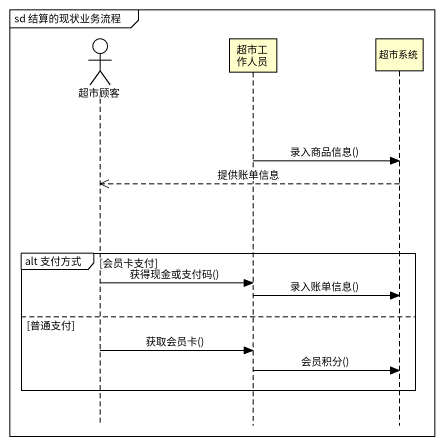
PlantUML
@startuml
mainframe sd 结算的现状业务流程
hide footbox
actor 超市顾客
participant 超市工作人员
participant 超市系统

超市工作人员 -> 超市系统 : 录入商品信息()
超市系统 -->> 超市顾客 : 提供账单信息
group alt 支付方式 [会员卡支付]
  超市顾客 -> 超市工作人员 : 获得现金或支付码()
  超市工作人员 -> 超市系统 : 录入账单信息()
else 普通支付
  超市顾客 -> 超市工作人员 : 获取会员卡()
  超市工作人员 -> 超市系统 : 会员积分()
end
@enduml
